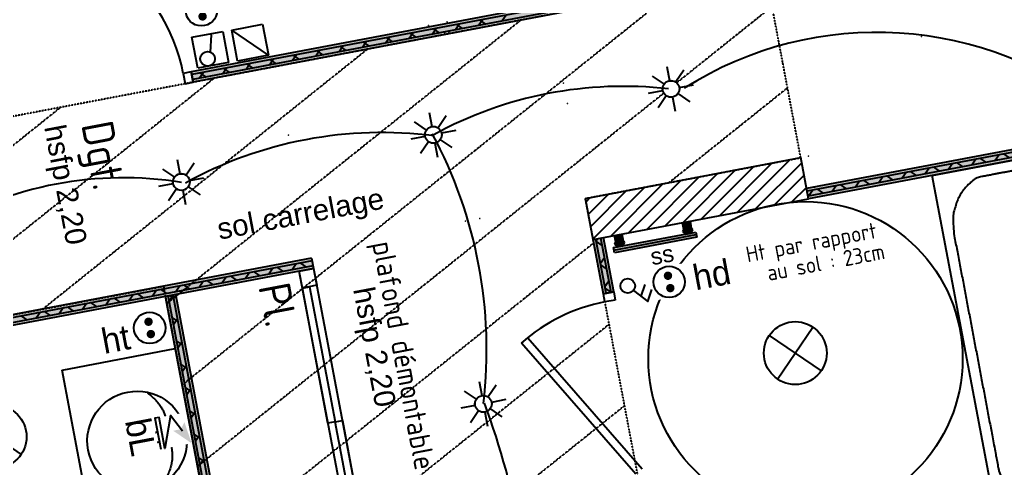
# Model space of a CAD drawing. Header units: centimetres. Extents: x 209280 to 319866, y -365283 to -277503.
# Drawn here: x 242694 to 247399, y -327853 to -325713 of the extents above; entities that cross this region are included whole.
import ezdxf

# ---------------------------------------------------------------- set-up
doc = ezdxf.new("R2010")
doc.units = ezdxf.units.CM
doc.linetypes.add('Style de ligne -1', pattern=[0.41664, 0.20828, -0.20836])
doc.layers.get('0').update_dxf_attribs({"color": 252})
for name, color, linetype, lineweight in [('0-PROJET-DESSINS CRÉES', 7, 'Continuous', 9), ('0-PROJET-FAUX PLAFOND', 251, 'Style de ligne -1', 5), ('0-PROJET-MENUISERIES INT', 7, 'Continuous', 5), ('0-PROJET-SANITAIRES', 7, 'Continuous', 5), ('0-PROJET-TEXTE', 7, 'Continuous', 5), ('prlm-ELEC-CFO', 1, 'Continuous', 25)]:
    doc.layers.add(name, color=color, linetype=linetype, lineweight=lineweight)
doc.styles.add('Geneva', font='arial.ttf')
doc.styles.add('Helvetica', font='arial.ttf')
doc.styles.add('prlm-elec-cfo', font='comic.ttf', dxfattribs={"height": 12})
doc.styles.get("Standard").update_dxf_attribs({"font": 'isocp.shx', "height": 100})

# ---------------------------------------------------------------- blocks, each defined once
blk = doc.blocks.new('xi.PC')
at = {"color": 0, "lineweight": 5}
blk.add_wipeout([(-7.5, -7.5), (7.5, -7.5), (7.5, 7.5), (-7.5, 7.5)], dxfattribs=at).dxf.layer = 'prlm-ELEC-CFO'
at = {"layer": 'prlm-ELEC-CFO', "color": 0, "linetype": 'ByBlock', "lineweight": 5, "const_width": 2}
for points in [[(-4, 0, 1), (-2, 0, 1)], [(2, 0, 1), (4, 0, 1)]]:
    blk.add_lwpolyline(points, format="xyb", close=True, dxfattribs=at)
at = {"layer": 'prlm-ELEC-CFO', "color": 0, "linetype": 'ByBlock', "lineweight": -2}
blk.add_circle((0, 0), 7.5, dxfattribs=at)
blk = doc.blocks.new('xi.BL')
at = {"color": 0, "lineweight": 5}
blk.add_wipeout([(-7.5, -7.5), (7.5, -7.5), (7.5, 7.5), (-7.5, 7.5)], dxfattribs=at).dxf.layer = 'prlm-ELEC-CFO'
at = {"layer": 'prlm-ELEC-CFO', "lineweight": 5}
blk.add_hatch(color=0, dxfattribs=at).paths.add_polyline_path([(-3, 6), (-0.1, 3.7), (0, 0), (7.5, 7.5)])
at = {"layer": 'prlm-ELEC-CFO', "color": 0}
blk.add_lwpolyline([(0.95, 4.23), (-7.5, 0), (7.5, -5.5), (-7.5, -5.5), (-7.5, -7.5), (7.5, -7.5)], dxfattribs=at)
blk = doc.blocks.new('xi.SPOT')
at = {"color": 0, "lineweight": 5}
blk.add_wipeout([(-4, 0), (-2.83, -2.83), (0, -4), (2.83, -2.83), (4, 0), (2.83, 2.83), (0, 4), (-2.83, 2.83)], dxfattribs=at).dxf.layer = 'prlm-ELEC-CFO'
at = {"layer": 'prlm-ELEC-CFO', "color": 0, "linetype": 'ByBlock', "lineweight": -2, "flags": 128}
for points in [[(0, 10.88), (0, 4)], [(-7.69, 7.69), (-2.83, 2.83)], [(7.69, 7.69), (2.83, 2.83)], [(-10.88, 0), (-4, 0)], [(4, 0), (10.88, 0)], [(-2.83, -2.83), (-7.69, -7.69)], [(0, -4), (0, -10.88)], [(2.83, -2.83), (7.69, -7.69)]]:
    blk.add_lwpolyline(points, dxfattribs=at)
at = {"layer": 'prlm-ELEC-CFO', "color": 0, "linetype": 'ByBlock', "lineweight": -2}
blk.add_circle((0, 0), 4, dxfattribs=at)
blk = doc.blocks.new('xi.PCHD')
at = {"color": 0, "lineweight": 5}
blk.add_wipeout([(-7.5, -7.5), (7.5, -7.5), (7.5, 7.5), (-7.5, 7.5)], dxfattribs=at).dxf.layer = 'prlm-ELEC-CFO'
at = {"layer": 'prlm-ELEC-CFO', "color": 0, "linetype": 'ByBlock', "lineweight": 5, "const_width": 2}
for points in [[(-4, 0, 1), (-2, 0, 1)], [(2, 0, 1), (4, 0, 1)]]:
    blk.add_lwpolyline(points, format="xyb", close=True, dxfattribs=at)
at = {"layer": 'prlm-ELEC-CFO', "color": 0, "linetype": 'ByBlock', "lineweight": -2}
blk.add_circle((0, 0), 7.5, dxfattribs=at)
blk = doc.blocks.new('xi.DA')
at = {"layer": 'prlm-ELEC-CFO', "color": 0}
for points in [[(0.61, -1.67), (7.04, 4.05), (1.81, 7.01)], [(4.05, 1.39), (-1.17, 4.34)]]:
    blk.add_lwpolyline(points, dxfattribs=at)
blk.add_circle((-2, -4), 3.5, dxfattribs=at)

msp = doc.modelspace()

# ---------------------------------------------------------------- hatches: boundary and pattern name
at = {"layer": 'prlm-ELEC-CFO', "lineweight": 25}
for points in [[(245907.623, -326713.145), (245891.989, -326700.507), (245867.048, -326705.48), (245857.763, -326723.088), (245873.397, -326735.725), (245898.327, -326730.754)], [(245857.822, -326681.265), (245893.674, -326674.476), (245899.801, -326706.827), (245863.948, -326713.617)], [(245527.827, -326800.457), (245920.841, -326726.028), (245925.411, -326750.161), (245532.397, -326824.589)], [(245533.29, -326742.725), (245568.376, -326736.08), (245574.414, -326767.963), (245539.328, -326774.607)], [(245532.38, -326784.244), (245548.032, -326796.871), (245572.962, -326791.893), (245582.236, -326774.281), (245566.593, -326761.652), (245541.664, -326766.63)]]:
    msp.add_hatch(color=256, dxfattribs=at).paths.add_polyline_path(points)

# ---------------------------------------------------------------- linework, layer by layer
at = {"lineweight": 25}
for p, q in [((244645.234, -325740.463), (244645.224, -325740.414)), ((244733.742, -325723.702), (244733.751, -325723.751)), ((244723.167, -325776.593), (244723.177, -325776.642)), ((244743.045, -325772.829), (244743.036, -325772.78)), ((246998.407, -325793.04), (246998.456, -325793.031)), ((246317.913, -325820.287), (246317.962, -325820.277)), ((246336.492, -325918.393), (246336.443, -325918.402)), ((243536.33, -326008.486), (243536.34, -326008.535)), ((245289.902, -326014.97), (245289.853, -326014.979)), ((245308.481, -326113.076), (245308.53, -326113.067)), ((243976.34, -326263.73), (243976.291, -326263.74)), ((243976.34, -326263.73), (243976.389, -326263.721)), ((246459.189, -326363.782), (246459.199, -326363.831)), ((246487.108, -326511.203), (246487.098, -326511.154)), ((246487.108, -326511.203), (246487.117, -326511.253)), ((246496.411, -326560.33), (246496.402, -326560.281)), ((246496.411, -326560.33), (246496.421, -326560.379)), ((244821.994, -326673.832), (244822.003, -326673.881)), ((244890.624, -326660.835), (244890.614, -326660.786)), ((243709.329, -326921.993), (243709.32, -326921.944)), ((243718.927, -326920.175), (243718.937, -326920.224)), ((243728.233, -326969.313), (243728.224, -326969.264)), ((243620.528, -326989.71), (243620.538, -326989.759))]:
    msp.add_line(p, q, dxfattribs=at)
for centre in [(244645.234, -325740.463), (244733.742, -325723.702), (244723.167, -325776.593), (244743.045, -325772.829), (246998.407, -325793.04), (246317.913, -325820.287), (246336.492, -325918.393), (243536.33, -326008.486), (245289.902, -326014.97), (245308.481, -326113.076), (243976.34, -326263.73), (243976.34, -326263.73), (246459.189, -326363.782), (246487.108, -326511.203), (246487.108, -326511.203), (246496.411, -326560.33), (246496.411, -326560.33), (244821.994, -326673.832), (244890.624, -326660.835), (243709.329, -326921.993), (243718.927, -326920.175), (243728.233, -326969.313), (243620.528, -326989.71)]:
    msp.add_circle(centre, 0.025, dxfattribs=at)
at = {"layer": '0-PROJET-DESSINS CRÉES', "lineweight": 25}
for p, q in [((246859.499, -325328.26), (243512.981, -325962.019)), ((246874.691, -325338.614), (243515.4, -325974.792)), ((246874.691, -325338.614), (243515.4, -325974.792)), ((246902.738, -325357.73), (243519.865, -325998.373)), ((246902.738, -325357.73), (243519.865, -325998.373)), ((246917.93, -325368.084), (243522.284, -326011.146)), ((246917.93, -325368.084), (243522.284, -326011.146)), ((244905.051, -325711.622), (244885.935, -325739.669)), ((244889.71, -325714.527), (244917.757, -325733.642)), ((245016.212, -325690.571), (244997.097, -325718.617)), ((244682.728, -325753.725), (244663.613, -325781.772)), ((244667.388, -325756.63), (244695.434, -325775.746)), ((244793.889, -325732.674), (244774.774, -325760.72)), ((244778.549, -325735.579), (244806.596, -325754.694)), ((244460.405, -325795.829), (244441.29, -325823.875)), ((244445.065, -325798.734), (244473.112, -325817.849)), ((244571.567, -325774.777), (244552.452, -325802.824)), ((244556.227, -325777.682), (244584.273, -325796.797)), ((244126.922, -325858.983), (244107.806, -325887.03)), ((244238.083, -325837.932), (244218.968, -325865.978)), ((244222.743, -325840.837), (244250.789, -325859.952)), ((244349.244, -325816.88), (244330.129, -325844.927)), ((244333.904, -325819.785), (244361.951, -325838.9)), ((243904.599, -325901.086), (243885.484, -325929.133)), ((243889.259, -325903.991), (243917.305, -325923.107)), ((244015.76, -325880.035), (243996.645, -325908.081)), ((244000.42, -325882.94), (244028.467, -325902.055)), ((244111.581, -325861.888), (244139.628, -325881.003)), ((243682.276, -325943.19), (243663.161, -325971.236)), ((243666.936, -325946.095), (243694.983, -325965.21)), ((243793.438, -325922.138), (243774.323, -325950.185)), ((243778.098, -325925.043), (243806.144, -325944.158)), ((243512.981, -325962.019), (243522.284, -326011.146)), ((243571.115, -325964.241), (243552, -325992.288)), ((243555.775, -325967.146), (243583.822, -325986.261)), ((248438.673, -326141.618), (246450.085, -326518.215)), ((248441.092, -326154.391), (246452.504, -326530.988)), ((248441.092, -326154.391), (246452.504, -326530.988)), ((248445.558, -326177.972), (246456.97, -326554.569)), ((248445.558, -326177.972), (246456.97, -326554.569)), ((248447.977, -326190.745), (246459.389, -326567.341)), ((247786.73, -326315.971), (246459.389, -326567.341)), ((245394.164, -326565.518), (246422.175, -326370.834)), ((245394.164, -326565.518), (246422.175, -326370.834)), ((246459.389, -326567.341), (246422.175, -326370.834)), ((247278.699, -326374.524), (247306.746, -326393.639)), ((247369.43, -326357.341), (247350.315, -326385.388)), ((247389.86, -326353.472), (247417.907, -326372.587)), ((245946.884, -326664.399), (246197.994, -326413.289)), ((246033.581, -326647.98), (246284.691, -326396.871)), ((246120.278, -326631.562), (246371.387, -326380.452)), ((246206.974, -326615.143), (246426.809, -326395.308)), ((247035.946, -326420.496), (247016.831, -326448.543)), ((247056.376, -326416.627), (247084.423, -326435.742)), ((247147.108, -326399.444), (247127.993, -326427.491)), ((247167.538, -326395.575), (247195.584, -326414.691)), ((247258.269, -326378.393), (247239.154, -326406.439)), ((245686.794, -326713.654), (245937.904, -326462.545)), ((245773.491, -326697.236), (246024.601, -326446.126)), ((245860.188, -326680.817), (246111.297, -326429.708)), ((246293.671, -326598.725), (246437.999, -326454.397)), ((246813.624, -326462.599), (246794.509, -326490.646)), ((246834.054, -326458.73), (246862.1, -326477.845)), ((246924.785, -326441.548), (246905.67, -326469.594)), ((246945.215, -326437.679), (246973.262, -326456.794)), ((245430.775, -326758.839), (245677.814, -326511.8)), ((245513.401, -326746.491), (245764.511, -326495.382)), ((245600.098, -326730.073), (245851.207, -326478.963)), ((246380.368, -326582.306), (246449.19, -326513.485)), ((246591.301, -326504.702), (246572.186, -326532.749)), ((246611.731, -326500.833), (246639.778, -326519.949)), ((246702.463, -326483.651), (246683.348, -326511.697)), ((246722.893, -326479.782), (246750.939, -326498.897)), ((245397.205, -326581.575), (245417.724, -326561.056)), ((245408.395, -326640.663), (245504.421, -326544.637)), ((245419.585, -326699.751), (245591.117, -326528.219)), ((246480.14, -326525.754), (246461.025, -326553.801)), ((246500.57, -326521.885), (246528.617, -326541)), ((245431.378, -326762.025), (245394.164, -326565.518)), ((245431.378, -326762.025), (246459.389, -326567.341)), ((245431.378, -326762.025), (246459.389, -326567.341)), ((245529.401, -327010.916), (245480.505, -326752.721)), ((245480.275, -327020.22), (245431.378, -326762.025)), ((245480.275, -327020.22), (245431.378, -326762.025)), ((245493.048, -327017.801), (245444.151, -326759.606)), ((245493.048, -327017.801), (245444.151, -326759.606)), ((245450.148, -326758.47), (245445.287, -326765.602)), ((245474.48, -326790.772), (245446.433, -326771.657)), ((245516.629, -327013.335), (245467.732, -326755.14)), ((245516.629, -327013.335), (245467.732, -326755.14)), ((244087.44, -326850.387), (241827.578, -327278.356)), ((244089.859, -326863.16), (241829.997, -327291.129)), ((244089.859, -326863.16), (241829.997, -327291.129)), ((244094.325, -326886.741), (241834.463, -327314.71)), ((244094.325, -326886.741), (241834.463, -327314.71)), ((244013.558, -326877.61), (243994.443, -326905.656)), ((244033.743, -326873.787), (244061.79, -326892.902)), ((244087.44, -326850.387), (244096.744, -326899.514)), ((245485.453, -326848.717), (245466.338, -326876.764)), ((245495.531, -326901.933), (245467.485, -326882.818)), ((244096.744, -326899.514), (241836.882, -327327.483)), ((244096.744, -326899.514), (242452.307, -327210.935)), ((243680.074, -326940.764), (243660.959, -326968.811)), ((243700.259, -326936.942), (243728.306, -326956.057)), ((243791.235, -326919.713), (243772.12, -326947.759)), ((243811.42, -326915.89), (243839.467, -326935.005)), ((243902.397, -326898.661), (243883.282, -326926.708)), ((243922.582, -326894.838), (243950.628, -326913.954)), ((244027.966, -326912.539), (244096.744, -326899.514)), ((244027.966, -326912.539), (244096.744, -326899.514)), ((244043.249, -326993.238), (244027.966, -326912.539)), ((244302.507, -328362.231), (244027.966, -326912.539)), ((244096.744, -326899.514), (244112.027, -326980.213)), ((244096.744, -326899.514), (244371.285, -328349.206)), ((243457.752, -326982.867), (243438.636, -327010.914)), ((243477.937, -326979.045), (243505.983, -326998.16)), ((243568.913, -326961.816), (243549.798, -326989.862)), ((243589.098, -326957.993), (243617.144, -326977.108)), ((244112.027, -326980.213), (244043.249, -326993.238)), ((244043.249, -326993.238), (244077.638, -326986.725)), ((244077.638, -326986.725), (244199.626, -327630.872)), ((245506.505, -326959.878), (245487.39, -326987.925)), ((243235.429, -327024.971), (243216.314, -327053.017)), ((243255.614, -327021.148), (243283.661, -327040.263)), ((243346.59, -327003.919), (243327.475, -327031.966)), ((243366.775, -327000.096), (243394.822, -327019.211)), ((243673.135, -328532.309), (243389.291, -327033.49)), ((243612.573, -328212.516), (243389.291, -327033.49)), ((243683.489, -328517.117), (243402.064, -327031.071)), ((243683.489, -328517.117), (243402.064, -327031.071)), ((243426.158, -327029.315), (243407.043, -327057.362)), ((243428.587, -327042.141), (243410.109, -327029.548)), ((243702.605, -328489.071), (243425.645, -327026.605)), ((243702.605, -328489.071), (243425.645, -327026.605)), ((243712.959, -328473.879), (243438.418, -327024.186)), ((244165.237, -327637.385), (244043.249, -326993.238)), ((245529.401, -327010.916), (245480.275, -327020.22)), ((245516.583, -327013.095), (245488.536, -326993.98)), ((243013.106, -327067.074), (242993.991, -327095.12)), ((243033.291, -327063.251), (243061.338, -327082.366)), ((243124.268, -327046.022), (243105.153, -327074.069)), ((243144.453, -327042.199), (243172.499, -327061.315)), ((242699.808, -327126.406), (242727.854, -327145.521)), ((242790.784, -327109.177), (242771.669, -327137.223)), ((242810.969, -327105.354), (242839.016, -327124.469)), ((242901.945, -327088.125), (242882.83, -327116.172)), ((242922.13, -327084.303), (242950.177, -327103.418)), ((243449.638, -327153.302), (243421.592, -327134.187)), ((243447.209, -327140.477), (243428.094, -327168.523)), ((243470.69, -327264.464), (243442.643, -327245.348)), ((243468.261, -327251.638), (243449.146, -327279.685)), ((243491.742, -327375.625), (243463.695, -327356.51)), ((243489.313, -327362.799), (243470.197, -327390.846)), ((243512.793, -327486.786), (243484.747, -327467.671)), ((243510.364, -327473.961), (243491.249, -327502.007)), ((243533.845, -327597.947), (243505.798, -327578.832)), ((243531.416, -327585.122), (243512.301, -327613.168)), ((244199.626, -327630.872), (244165.237, -327637.385)), ((244199.626, -327630.872), (244234.014, -327624.36)), ((244321.613, -328275.019), (244199.626, -327630.872)), ((244234.014, -327624.36), (244356.002, -328268.506)), ((243554.896, -327709.109), (243526.85, -327689.994)), ((243552.467, -327696.283), (243533.352, -327724.33)), ((243575.948, -327820.27), (243547.901, -327801.155)), ((243573.519, -327807.444), (243554.404, -327835.491))]:
    msp.add_line(p, q, dxfattribs=at)
msp.add_circle((246444.874, -327330.537), 750.014, dxfattribs=at)
for points in [[(246859.499, -325328.26), (246917.93, -325368.084), (243512.981, -325962.019), (243522.284, -326011.146)], [(248438.673, -326141.618), (248447.977, -326190.745), (246450.085, -326518.215), (246459.389, -326567.341)], [(245529.401, -327010.916), (245480.275, -327020.22), (245480.505, -326752.721), (245431.378, -326762.025)], [(244087.44, -326850.387), (244096.744, -326899.514), (241827.578, -327278.356), (241836.882, -327327.483)], [(243712.959, -328473.879), (243673.135, -328532.309), (243438.418, -327024.186), (243389.291, -327033.49)]]:
    msp.add_solid(points, dxfattribs=at)
at = {"layer": '0-PROJET-FAUX PLAFOND', "lineweight": 25}
for p, q in [((246256.014, -325493.436), (241654.578, -326364.85)), ((246422.184, -326370.885), (246256.014, -325493.436)), ((245818.265, -325576.337), (243469.224, -327455.57)), ((246285.593, -325649.623), (243542.763, -327843.888)), ((245085.981, -325715.016), (243395.685, -327067.253)), ((244353.696, -325853.695), (242804.015, -327093.44)), ((243621.411, -325992.374), (242071.73, -327232.119)), ((246359.132, -326037.941), (245794.374, -326489.746)), ((242889.127, -326131.053), (241778.525, -327019.535)), ((245394.164, -326565.518), (246422.184, -326370.885)), ((245807.109, -328746.045), (245394.164, -326565.518)), ((245434.358, -326777.76), (243016.096, -328712.37)), ((241828.465, -327278.188), (243379.987, -326984.363)), ((243379.987, -326984.363), (243585.275, -328068.371)), ((245507.897, -327166.077), (243089.635, -329100.687)), ((245581.436, -327554.395), (243188.886, -329468.435))]:
    msp.add_line(p, q, dxfattribs=at)
at = {"layer": '0-PROJET-MENUISERIES INT', "lineweight": 25}
for p, q in [((243512.981, -325962.019), (243473.679, -325969.462)), ((243473.679, -325969.462), (243482.985, -326018.6)), ((243522.287, -326011.157), (243512.981, -325962.019)), ((243482.985, -326018.6), (243522.287, -326011.157)), ((245480.264, -327020.222), (245529.401, -327010.916)), ((245487.706, -327059.523), (245480.264, -327020.222)), ((245529.401, -327010.916), (245536.844, -327050.218)), ((245536.844, -327050.218), (245487.706, -327059.523)), ((245088.811, -327256.303), (245118.946, -327230)), ((245634.608, -327881.608), (245088.811, -327256.303)), ((245118.946, -327230), (245664.743, -327855.304))]:
    msp.add_line(p, q, dxfattribs=at)
for centre, start, end in [((242658.174, -326123.902), 10.723601, 98.65391), ((245642.146, -327875.028), 100.723601, 131.806724)]:
    msp.add_arc(centre, 830.542, start, end, dxfattribs=at)
at = {"layer": '0-PROJET-SANITAIRES', "lineweight": 25}
for p, q in [((247049.998, -326455.493), (247786.9, -326315.939)), ((247366.319, -328125.804), (247049.998, -326455.493)), ((242896.023, -327384.681), (243436.418, -327282.342)), ((243436.418, -327282.342), (243585.275, -328068.371)), ((243044.88, -328170.71), (242896.023, -327384.681))]:
    msp.add_line(p, q, dxfattribs=at)
for centre, major_axis in [((243253.997, -327722.673), (233.387, 44.011)), ((243349.226, -327705.834), (-4.633, 24.567)), ((243448.873, -327684.906), (-2.78, 14.74))]:
    msp.add_ellipse(centre, major_axis=major_axis, ratio=1, dxfattribs=at)
msp.add_open_spline([(247998.459, -327701.776), (248010.874, -327767.33), (247979.854, -327890.82), (247901.297, -327973.602), (247725.467, -328006.901), (247549.636, -328040.199), (247446.25, -327991.873), (247372.225, -327888.277), (247257.285, -327281.345), (247142.345, -326674.413), (247173.365, -326550.923), (247251.922, -326468.141), (247427.752, -326434.843), (247603.583, -326401.544), (247706.969, -326449.87), (247780.994, -326553.467), (247892.83, -327144.01), (247998.459, -327701.776)], degree=2, knots=[0, 0, 0, 0.01726376, 0.03452751, 0.05179127, 0.15011635, 0.1673801, 0.18464386, 0.20190762, 0.50431594, 0.5215797, 0.53884345, 0.55610721, 0.65443229, 0.67169604, 0.6889598, 0.70622356, 1, 1, 1], dxfattribs=at)
msp.add_open_spline([(243304.126, -327494.736), (243378.024, -327546.641), (243407.915, -327699.753), (243431.95, -327832.6), (243383.698, -327916.699)], degree=2, dxfattribs=at)
at = {"layer": 'prlm-ELEC-CFO', "lineweight": 25}
for p, q in [((243706.053, -325762.648), (243853.433, -325734.737)), ((243881.344, -325882.117), (243706.053, -325762.648)), ((243733.963, -325910.028), (243706.053, -325762.648)), ((243853.433, -325734.737), (243881.344, -325882.117)), ((243515.378, -325796.787), (243662.759, -325768.877)), ((243543.289, -325944.168), (243515.378, -325796.787)), ((243605.206, -325867.64), (243608.898, -325784.722)), ((243662.759, -325768.877), (243690.67, -325916.257)), ((243881.344, -325882.117), (243733.963, -325910.028)), ((243690.67, -325916.257), (243543.289, -325944.168)), ((243904.529, -325925.112), (243757.149, -325953.022)), ((245867.048, -326705.48), (245857.763, -326723.088)), ((245857.822, -326681.265), (245893.674, -326674.476)), ((245863.948, -326713.617), (245857.822, -326681.265)), ((245866.409, -326679.639), (245873.199, -326715.493)), ((245891.989, -326700.507), (245867.048, -326705.48)), ((245883.603, -326676.383), (245890.132, -326710.858)), ((245907.623, -326713.145), (245891.989, -326700.507)), ((245893.674, -326674.476), (245899.801, -326706.827)), ((245527.827, -326800.457), (245920.841, -326726.028)), ((245530.317, -326812.211), (245923.076, -326737.831)), ((245925.411, -326750.161), (245532.397, -326824.589)), ((245533.29, -326742.725), (245568.376, -326736.08)), ((245539.328, -326774.607), (245533.29, -326742.725)), ((245541.877, -326741.099), (245548.537, -326776.263)), ((245559.072, -326737.842), (245564.948, -326768.87)), ((245568.376, -326736.08), (245574.414, -326767.963)), ((245857.763, -326723.088), (245873.397, -326735.725)), ((245899.801, -326706.827), (245863.948, -326713.617)), ((245873.397, -326735.725), (245898.327, -326730.754)), ((245898.327, -326730.754), (245907.623, -326713.145)), ((245920.841, -326726.028), (245925.411, -326750.161)), ((245541.664, -326766.63), (245532.38, -326784.244)), ((245532.38, -326784.244), (245548.032, -326796.871)), ((245574.414, -326767.963), (245539.328, -326774.607)), ((245566.593, -326761.652), (245541.664, -326766.63)), ((245548.032, -326796.871), (245572.962, -326791.893)), ((245582.236, -326774.281), (245566.593, -326761.652)), ((245572.962, -326791.893), (245582.236, -326774.281)), ((245532.397, -326824.589), (245527.827, -326800.457)), ((246272.178, -327218.942), (246520.077, -327387.898)), ((246311.65, -327427.37), (246480.606, -327179.471)), ((242452.776, -327617.985), (242700.675, -327786.941))]:
    msp.add_line(p, q, dxfattribs=at)
for centre, radius in [((243590.816, -325899.545), 35), ((246396.128, -327303.42), 150), ((242576.726, -327702.463), 150)]:
    msp.add_circle(centre, radius, dxfattribs=at)

# ---------------------------------------------------------------- texts
at = {"layer": '0-PROJET-TEXTE', "lineweight": 25, "style": 'Helvetica'}
for s, rotation, p in [('hsfp 2,20', 280.723601, (242810.176, -326224.629)), ('sol carrelage', 10.723601, (243647.076, -326762.69)), ('hsfp 2,20', 280.723601, (244284.969, -326998.731))]:
    msp.add_text(s, height=100.8724, rotation=rotation, dxfattribs=at).set_placement(p)
at = {"layer": '0-PROJET-TEXTE', "lineweight": 30}
msp.add_text('Dgt.', height=151.3086, rotation=280.723601, dxfattribs=at).set_placement((242987.001, -326212.738))
at = {"layer": '0-PROJET-TEXTE', "lineweight": 25}
for s, height, rotation, p in [('Ht par rapport', 75.6543, 10.723601, (246168.708, -326871.314)), ('plafond démontable', 100.8724, 280.723601, (244375.724, -326779.295)), ('au sol : 23cm', 75.6543, 10.723601, (246268.809, -326959.423)), ('Pl.', 151.3086, 280.723601, (243831.661, -326984.869))]:
    msp.add_text(s, height=height, rotation=rotation, dxfattribs=at).set_placement(p)
at = {"layer": 'prlm-ELEC-CFO', "lineweight": 25, "style": 'Geneva'}
msp.add_text('ss', height=79.9262, rotation=10.680913, dxfattribs=at).set_placement((245712.668, -326884.635))

# ---------------------------------------------------------------- next in the draw order: block references
at = {"layer": 'prlm-ELEC-CFO', "xscale": 9.999999999999996, "yscale": 9.999999999999996, "zscale": 9.999999999999996}
for name, p, rotation in [('xi.PC', (243561.137, -325667.702), 280.723601411399), ('xi.SPOT', (245802.603, -326043.123), 10.72360141139323), ('xi.SPOT', (244668.347, -326262.038), 280.723601411399), ('xi.SPOT', (243465.338, -326487.17), 10.72360141139323), ('xi.PC', (245793.997, -326963.941), 280.723601411399), ('xi.PCHD', (243314.255, -327183.263), 280.723601411399), ('xi.SPOT', (244906.899, -327545.944), 280.723601411399)]:
    msp.add_blockref(name, p, dxfattribs=dict(at, rotation=rotation))

# ---------------------------------------------------------------- next in the draw order: texts
at = {"layer": 'prlm-ELEC-CFO', "lineweight": 20, "insert": (243270.724, -327703.751), "char_height": 120, "attachment_point": 5, "rotation": 280.723601, "line_spacing_factor": 0.8, "style": 'prlm-elec-cfo', "bg_fill": 3, "box_fill_scale": 1.1, "bg_fill_color": 256, "bg_fill_transparency": 0}
msp.add_mtext('bL', dxfattribs=at)

# ---------------------------------------------------------------- next in the draw order: linework, layer by layer
at = {"layer": 'prlm-ELEC-CFO'}
for centre, radius, start, end in [((246785.867, -327493.753), 1720.547, 50.490223, 122.320773), ((245575.34, -327920.766), 1889.965, 83.453763, 118.602424), ((244421.979, -328195.134), 1943.833, 82.619261, 118.827942), ((242748.493, -327285.999), 2174.108, 353.187205, 28.259997), ((243188.406, -328190.247), 1723.075, 80.739918, 120.707285), ((241174.947, -328911.624), 3981.004, 0.814536, 20.111317)]:
    msp.add_arc(centre, radius, start, end, dxfattribs=at)

# ---------------------------------------------------------------- next in the draw order: block references
at = {"layer": 'prlm-ELEC-CFO', "xscale": 9.999999999999996, "yscale": 9.999999999999996, "zscale": 9.999999999999996, "rotation": 280.723601411399}
for name, p in [('xi.DA', (245639.049, -326995.049)), ('xi.BL', (243426.778, -327674.198))]:
    msp.add_blockref(name, p, dxfattribs=at)

# ---------------------------------------------------------------- next in the draw order: texts
at = {"layer": 'prlm-ELEC-CFO', "lineweight": 20, "char_height": 120, "attachment_point": 5, "rotation": 10.723601, "line_spacing_factor": 0.8, "style": 'prlm-elec-cfo', "bg_fill": 3, "box_fill_scale": 1.1, "bg_fill_color": 256, "bg_fill_transparency": 0}
for s, insert in [('hd', (245997.327, -326929.714)), ('ht', (243151.78, -327237.257))]:
    msp.add_mtext(s, dxfattribs=dict(at, insert=insert))

doc.saveas('drawing.dxf')
